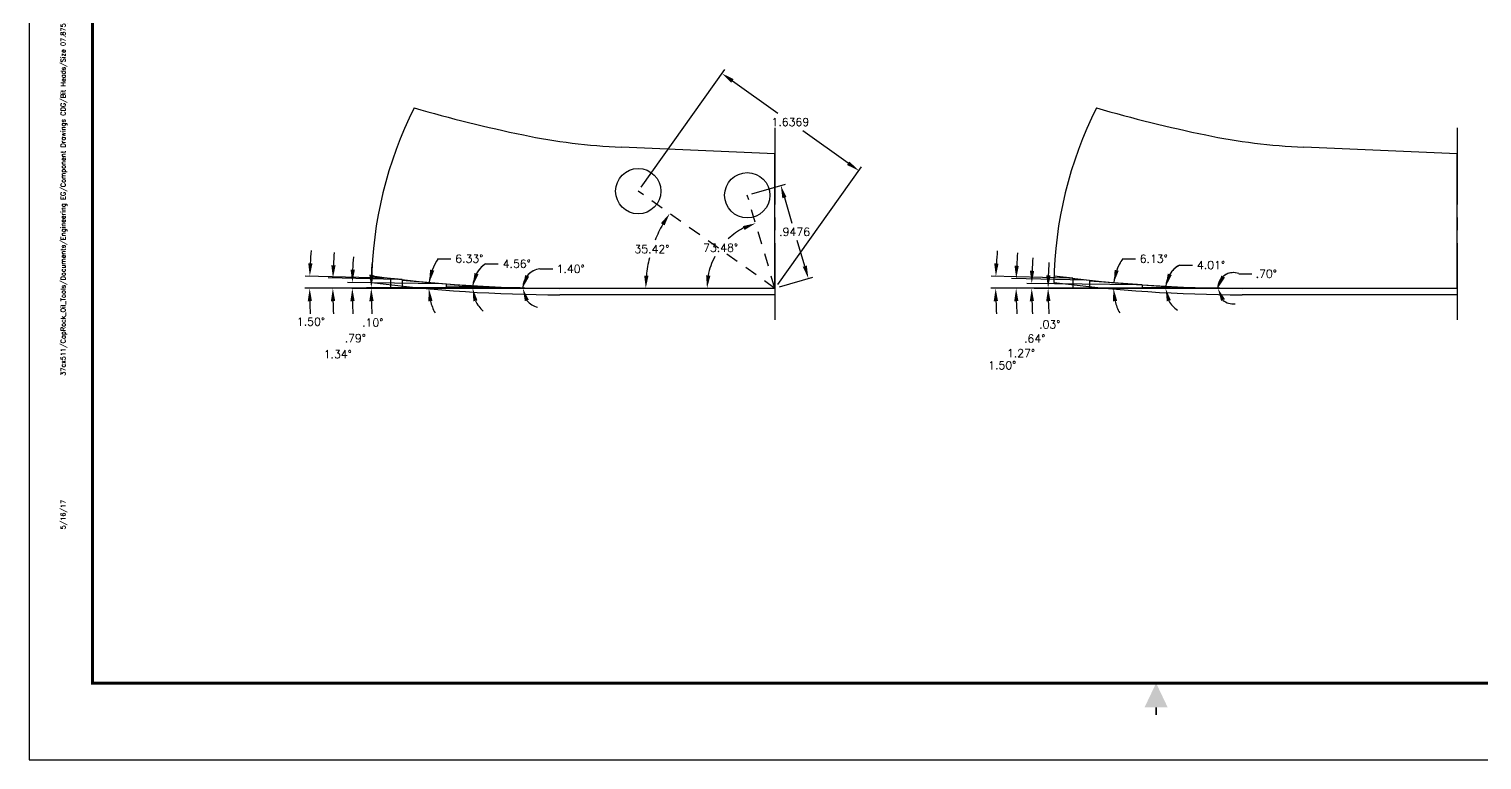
# Model space of a CAD drawing. Extents: x 86.1 to 137.7, y 40.9 to 65.7.
# Drawn here: x 86.13 to 100.31, y 40.86 to 48 of the extents above; entities that cross this region are included whole.
import ezdxf
from ezdxf.enums import TextEntityAlignment as Align

# ---------------------------------------------------------------- set-up
doc = ezdxf.new("R2010")
doc.units = 0
doc.header["$MEASUREMENT"] = 0
doc.header["$PDMODE"] = 3
doc.linetypes.add('CENTER2', pattern=[1.125, 0.75, -0.125, 0.125, -0.125])
doc.linetypes.add('HIDDEN2', pattern=[0.1875, 0.125, -0.0625])
doc.layers.get('0').update_dxf_attribs({"linetype": 'CONTINUOUS'})
doc.layers.get('Defpoints').update_dxf_attribs({"color": 10, "linetype": 'CONTINUOUS'})
doc.layers.add('Backups', color=7, linetype='CONTINUOUS', true_color=0xa88f73)
for name, color, linetype in [('CLine', 5, 'CENTER2'), ('Dim', 132, 'CONTINUOUS'), ('Title Block', 7, 'CONTINUOUS')]:
    doc.layers.add(name, color=color, linetype=linetype)
doc.styles.add('RomanS', font='romans')
doc.dimstyles.get("Standard").update_dxf_attribs({"dimtxt": 0.078125, "dimasz": 0.125, "dimexe": 0.046875, "dimexo": 0.046875, "dimgap": 0.046875, "dimtad": 0, "dimtih": 1, "dimtoh": 1, "dimdec": 4, "dimzin": 4, "dimdsep": 46, "dimtxsty": 'RomanS', "dimcen": 0.09375, "dimclre": 9, "dimazin": 1, "dimtfac": 1, "dimtdec": 4, "dimtofl": 0, "dimtmove": 0, "dimatfit": 1, "dimfxl": 1, "dimtolj": 1, "dimtzin": 0, "dimarcsym": 0})

# ---------------------------------------------------------------- blocks, each defined once
blk = doc.blocks.new('COT_cblock')
at = {"layer": 'Defpoints'}
blk.add_point((0.188, 0.188), dxfattribs=at)
at = {"layer": 'Title Block', "color": 8}
blk.add_lwpolyline([(0, 0), (22, 0), (22, 17), (0, 17)], close=True, dxfattribs=at)
at = {"layer": 'Title Block', "const_width": 0.03}
blk.add_lwpolyline([(21.38, 16.25), (0.62, 16.25), (0.62, 0.75), (21.38, 0.75)], close=True, dxfattribs=at)
at = {"layer": 'Title Block', "const_width": 0.015}
blk.add_lwpolyline([(11, 0.438), (11, 0.513)], dxfattribs=at)
at = {"layer": 'Title Block'}
blk.add_solid([(10.887, 0.513), (11.113, 0.513), (11, 0.75)], dxfattribs=at)
at = {"layer": 'Title Block', "color": 1, "style": 'RomanS', "flags": 8}
for tag, p in [('FNAME', (0.37, 3.75)), ('REVDATE', (0.37, 2.25)), ('USER', (0.37, 0.75))]:
    blk.add_attdef(tag, text='', height=0.047, rotation=90, dxfattribs=at).set_placement(p, align=Align.BOTTOM_LEFT)
at = {"layer": 'Title Block', "color": 3, "style": 'RomanS', "flags": 8}
for tag, height, p in [('DRAWN', 0.11, (16.95, 1.984)), ('TITL1', 0.125, (19.587, 1.684)), ('TITL2', 0.094, (19.587, 1.514)), ('TITL3', 0.094, (19.587, 1.374))]:
    blk.add_attdef(tag, text='', height=height, dxfattribs=at).set_placement(p, align=Align.MIDDLE_CENTER)
for tag, p in [('DDATE', (16.606, 1.672)), ('CHECK', (16.606, 1.406)), ('MATRL', (16.606, 1.149)), ('PDATE', (16.606, 0.883)), ('SCALE', (18.146, 0.855)), ('SHEET', (20.255, 0.855))]:
    blk.add_attdef(tag, text='', height=0.094, dxfattribs=at).set_placement(p, align=Align.MIDDLE_LEFT)
for tag, p in [('FSCM#', (18.587, 1.121)), ('DWG#', (20.06, 1.121)), ('REV#', (21.22, 1.121))]:
    blk.add_attdef(tag, text='', height=0.094, dxfattribs=at).set_placement(p, align=Align.TOP_CENTER)
blk = doc.blocks.new('*D50')
at = {"layer": 'Defpoints', "color": 0, "linetype": 'ByBlock', "transparency": 16777216}
for p in [(95.945, 45.468), (96.998, 45.478), (97.736, 45.468), (97.803, 45.469), (97.973, 45.468)]:
    blk.add_point(p, dxfattribs=at)
at = {"layer": 'Dim', "color": 0, "linetype": 'ByBlock', "lineweight": -2, "transparency": 16777216}
blk.add_line((97.942, 45.61), (98.067, 45.61), dxfattribs=at)
for start, end in [(69.3494, 179.3036), (82.6196, 130.9616), (228.342, 276.684)]:
    blk.add_arc((97.888, 45.468), 0.153, start, end, dxfattribs=at)
at = {"layer": 'Dim', "color": 0, "linetype": 'ByBlock', "transparency": 16777216}
for points in [[(97.807, 45.574), (97.769, 45.592), (97.736, 45.469)], [(97.768, 45.345), (97.806, 45.362), (97.736, 45.468)]]:
    blk.add_solid(points, dxfattribs=at)
at = {"layer": 'Dim', "color": 0, "linetype": 'ByBlock', "transparency": 16777216, "insert": (98.209, 45.61), "char_height": 0.0781, "attachment_point": 5, "style": 'RomanS'}
blk.add_mtext('\\A1;.70°', dxfattribs=at)
blk = doc.blocks.new('*D51')
at = {"layer": 'Defpoints', "color": 0, "linetype": 'ByBlock', "transparency": 16777216}
for p in [(96.485, 45.538), (95.945, 45.468), (96.998, 45.502), (97.228, 45.474), (97.973, 45.468)]:
    blk.add_point(p, dxfattribs=at)
at = {"layer": 'Dim', "color": 0, "linetype": 'ByBlock', "lineweight": -2, "transparency": 16777216}
blk.add_line((97.365, 45.695), (97.49, 45.695), dxfattribs=at)
at = {"layer": 'Dim', "color": 9, "linetype": 'ByBlock', "lineweight": -2, "transparency": 16777216}
blk.add_line((97.045, 45.498), (97.275, 45.482), dxfattribs=at)
at = {"layer": 'Dim', "color": 0, "linetype": 'ByBlock', "lineweight": -2, "transparency": 16777216}
for start, end in [(117.8791, 175.9893), (119.7759, 147.8826), (208.1067, 236.2134)]:
    blk.add_arc((97.485, 45.468), 0.257, start, end, dxfattribs=at)
at = {"layer": 'Dim', "color": 0, "linetype": 'ByBlock', "transparency": 16777216}
for points in [[(97.287, 45.598), (97.247, 45.611), (97.228, 45.486)], [(97.238, 45.341), (97.278, 45.351), (97.227, 45.468)]]:
    blk.add_solid(points, dxfattribs=at)
at = {"layer": 'Dim', "color": 0, "linetype": 'ByBlock', "transparency": 16777216, "insert": (97.67, 45.695), "char_height": 0.0781, "attachment_point": 5, "style": 'RomanS'}
blk.add_mtext('\\A1;4.01°', dxfattribs=at)
blk = doc.blocks.new('*D52')
at = {"layer": 'Defpoints', "color": 0, "linetype": 'ByBlock', "transparency": 16777216}
for p in [(96.322, 45.565), (96.485, 45.547), (95.945, 45.468), (96.718, 45.486), (97.973, 45.468)]:
    blk.add_point(p, dxfattribs=at)
at = {"layer": 'Dim', "color": 0, "linetype": 'ByBlock', "lineweight": -2, "transparency": 16777216}
blk.add_line((96.807, 45.756), (96.932, 45.756), dxfattribs=at)
at = {"layer": 'Dim', "color": 9, "linetype": 'ByBlock', "lineweight": -2, "transparency": 16777216}
blk.add_line((96.532, 45.542), (96.767, 45.517), dxfattribs=at)
at = {"layer": 'Dim', "color": 0, "linetype": 'ByBlock', "lineweight": -2, "transparency": 16777216}
for start, end in [(145.4508, 173.8723), (145.6702, 159.7712), (194.1011, 208.2021)]:
    blk.add_arc((97.227, 45.468), 0.509, start, end, dxfattribs=at)
at = {"layer": 'Dim', "color": 0, "linetype": 'ByBlock', "transparency": 16777216}
for points in [[(96.769, 45.639), (96.729, 45.648), (96.721, 45.522)], [(96.712, 45.341), (96.754, 45.346), (96.718, 45.468)]]:
    blk.add_solid(points, dxfattribs=at)
at = {"layer": 'Dim', "color": 0, "linetype": 'ByBlock', "transparency": 16777216, "insert": (97.111, 45.756), "char_height": 0.0781, "attachment_point": 5, "style": 'RomanS'}
blk.add_mtext('\\A1;6.13°', dxfattribs=at)
blk = doc.blocks.new('*D53')
at = {"layer": 'Defpoints', "color": 0, "linetype": 'ByBlock', "transparency": 16777216}
for p in [(89.286, 45.468), (90.204, 45.491), (90.952, 45.469), (90.973, 45.472), (91.313, 45.468)]:
    blk.add_point(p, dxfattribs=at)
at = {"layer": 'Dim', "color": 0, "linetype": 'ByBlock', "lineweight": -2, "transparency": 16777216}
blk.add_line((91.12, 45.657), (91.245, 45.657), dxfattribs=at)
for start, end in [(96.9892, 178.5991), (102.3143, 140.4567), (218.1424, 256.2849)]:
    blk.add_arc((91.143, 45.468), 0.191, start, end, dxfattribs=at)
at = {"layer": 'Dim', "color": 0, "linetype": 'ByBlock', "transparency": 16777216}
for points in [[(91.015, 45.582), (90.976, 45.597), (90.952, 45.472)], [(90.973, 45.343), (91.012, 45.356), (90.952, 45.468)]]:
    blk.add_solid(points, dxfattribs=at)
at = {"layer": 'Dim', "color": 0, "linetype": 'ByBlock', "transparency": 16777216, "insert": (91.42, 45.657), "char_height": 0.0781, "attachment_point": 5, "style": 'RomanS'}
blk.add_mtext('\\A1;1.40°', dxfattribs=at)
blk = doc.blocks.new('*D54')
at = {"layer": 'Defpoints', "color": 0, "linetype": 'ByBlock', "transparency": 16777216}
for p in [(89.777, 45.546), (89.286, 45.468), (90.205, 45.512), (90.464, 45.475), (91.313, 45.468)]:
    blk.add_point(p, dxfattribs=at)
at = {"layer": 'Dim', "color": 0, "linetype": 'ByBlock', "lineweight": -2, "transparency": 16777216}
blk.add_line((90.589, 45.708), (90.714, 45.708), dxfattribs=at)
at = {"layer": 'Dim', "color": 9, "linetype": 'ByBlock', "lineweight": -2, "transparency": 16777216}
blk.add_line((90.251, 45.508), (90.512, 45.487), dxfattribs=at)
at = {"layer": 'Dim', "color": 0, "linetype": 'ByBlock', "lineweight": -2, "transparency": 16777216}
for start, end in [(125.1801, 175.437), (126.4026, 150.9198), (204.5172, 229.0345)]:
    blk.add_arc((90.758, 45.468), 0.294, start, end, dxfattribs=at)
at = {"layer": 'Dim', "color": 0, "linetype": 'ByBlock', "transparency": 16777216}
for points in [[(90.521, 45.605), (90.481, 45.617), (90.465, 45.491)], [(90.47, 45.341), (90.511, 45.35), (90.464, 45.468)]]:
    blk.add_solid(points, dxfattribs=at)
at = {"layer": 'Dim', "color": 0, "linetype": 'ByBlock', "transparency": 16777216, "insert": (90.894, 45.708), "char_height": 0.0781, "attachment_point": 5, "style": 'RomanS'}
blk.add_mtext('\\A1;4.56°', dxfattribs=at)
blk = doc.blocks.new('*D55')
at = {"layer": 'Defpoints', "color": 0, "linetype": 'ByBlock', "transparency": 16777216}
for p in [(89.662, 45.565), (89.777, 45.553), (89.286, 45.468), (90.037, 45.486), (91.313, 45.468)]:
    blk.add_point(p, dxfattribs=at)
at = {"layer": 'Dim', "color": 0, "linetype": 'ByBlock', "lineweight": -2, "transparency": 16777216}
blk.add_line((90.127, 45.757), (90.252, 45.757), dxfattribs=at)
at = {"layer": 'Dim', "color": 9, "linetype": 'ByBlock', "lineweight": -2, "transparency": 16777216}
blk.add_line((89.824, 45.547), (90.086, 45.518), dxfattribs=at)
at = {"layer": 'Dim', "color": 0, "linetype": 'ByBlock', "lineweight": -2, "transparency": 16777216}
for start, end in [(145.1119, 173.6714), (145.3345, 159.5029), (194.1685, 208.3369)]:
    blk.add_arc((90.543, 45.468), 0.507, start, end, dxfattribs=at)
at = {"layer": 'Dim', "color": 0, "linetype": 'ByBlock', "transparency": 16777216}
for points in [[(90.089, 45.64), (90.048, 45.65), (90.039, 45.523)], [(90.031, 45.341), (90.072, 45.346), (90.036, 45.468)]]:
    blk.add_solid(points, dxfattribs=at)
at = {"layer": 'Dim', "color": 0, "linetype": 'ByBlock', "transparency": 16777216, "insert": (90.431, 45.757), "char_height": 0.0781, "attachment_point": 5, "style": 'RomanS'}
blk.add_mtext('\\A1;6.33°', dxfattribs=at)
blk = doc.blocks.new('*D67')
at = {"layer": 'Defpoints', "color": 0, "linetype": 'ByBlock', "transparency": 16777216}
for p in [(96.08, 45.469), (97.803, 45.469), (97.803, 45.468), (100.073, 45.468)]:
    blk.add_point(p, dxfattribs=at)
at = {"layer": 'Dim', "color": 9, "linetype": 'ByBlock', "lineweight": -2, "transparency": 16777216}
for p, q in [((97.757, 45.469), (96.033, 45.469)), ((97.757, 45.468), (96.033, 45.468))]:
    blk.add_line(p, q, dxfattribs=at)
at = {"layer": 'Dim', "color": 0, "linetype": 'ByBlock', "lineweight": -2, "transparency": 16777216}
for start, end in [(176.3865, 178.1802), (181.7938, 183.5875)]:
    blk.add_arc((100.073, 45.468), 3.993, start, end, dxfattribs=at)
at = {"layer": 'Dim', "color": 0, "linetype": 'ByBlock', "transparency": 16777216}
for points in [[(96.103, 45.594), (96.061, 45.595), (96.08, 45.469)], [(96.061, 45.342), (96.103, 45.343), (96.08, 45.468)]]:
    blk.add_solid(points, dxfattribs=at)
at = {"layer": 'Dim', "color": 0, "linetype": 'ByBlock', "transparency": 16777216, "insert": (96.096, 45.115), "char_height": 0.0781, "attachment_point": 5, "style": 'RomanS'}
blk.add_mtext('\\A1;.03°', dxfattribs=at)
blk = doc.blocks.new('*D68')
at = {"layer": 'Defpoints', "color": 0, "linetype": 'ByBlock', "transparency": 16777216}
for p in [(95.92, 45.498), (96.998, 45.502), (96.998, 45.468), (100.073, 45.468)]:
    blk.add_point(p, dxfattribs=at)
at = {"layer": 'Dim', "color": 9, "linetype": 'ByBlock', "lineweight": -2, "transparency": 16777216}
for p, q in [((96.951, 45.502), (95.873, 45.514)), ((96.951, 45.468), (95.873, 45.468))]:
    blk.add_line(p, q, dxfattribs=at)
at = {"layer": 'Dim', "color": 0, "linetype": 'ByBlock', "lineweight": -2, "transparency": 16777216}
for start, end in [(175.9151, 177.6395), (181.7245, 183.4489)]:
    blk.add_arc((100.073, 45.468), 4.153, start, end, dxfattribs=at)
at = {"layer": 'Dim', "color": 0, "linetype": 'ByBlock', "transparency": 16777216}
for points in [[(95.944, 45.638), (95.902, 45.639), (95.92, 45.514)], [(95.901, 45.342), (95.942, 45.343), (95.92, 45.468)]]:
    blk.add_solid(points, dxfattribs=at)
at = {"layer": 'Dim', "color": 0, "linetype": 'ByBlock', "transparency": 16777216, "insert": (95.949, 44.977), "char_height": 0.0781, "attachment_point": 5, "style": 'RomanS'}
blk.add_mtext('\\A1;.64°', dxfattribs=at)
blk = doc.blocks.new('*D69')
at = {"layer": 'Defpoints', "color": 0, "linetype": 'ByBlock', "transparency": 16777216}
for p in [(95.768, 45.531), (96.485, 45.547), (96.484, 45.468), (100.073, 45.468)]:
    blk.add_point(p, dxfattribs=at)
at = {"layer": 'Dim', "color": 9, "linetype": 'ByBlock', "lineweight": -2, "transparency": 16777216}
for p, q in [((96.438, 45.548), (95.722, 45.564)), ((96.437, 45.468), (95.721, 45.468))]:
    blk.add_line(p, q, dxfattribs=at)
at = {"layer": 'Dim', "color": 0, "linetype": 'ByBlock', "lineweight": -2, "transparency": 16777216}
for start, end in [(175.4013, 177.0649), (181.6636, 183.3272)]:
    blk.add_arc((100.073, 45.468), 4.305, start, end, dxfattribs=at)
at = {"layer": 'Dim', "color": 0, "linetype": 'ByBlock', "transparency": 16777216}
for points in [[(95.794, 45.687), (95.752, 45.689), (95.769, 45.563)], [(95.749, 45.342), (95.79, 45.343), (95.768, 45.468)]]:
    blk.add_solid(points, dxfattribs=at)
at = {"layer": 'Dim', "color": 0, "linetype": 'ByBlock', "transparency": 16777216, "insert": (95.815, 44.834), "char_height": 0.0781, "attachment_point": 5, "style": 'RomanS'}
blk.add_mtext('\\A1;1.27°', dxfattribs=at)
blk = doc.blocks.new('*D70')
at = {"layer": 'Defpoints', "color": 0, "linetype": 'ByBlock', "transparency": 16777216}
for p in [(95.569, 45.546), (96.322, 45.566), (96.321, 45.468), (100.073, 45.468)]:
    blk.add_point(p, dxfattribs=at)
at = {"layer": 'Dim', "color": 9, "linetype": 'ByBlock', "lineweight": -2, "transparency": 16777216}
for p, q in [((96.275, 45.567), (95.523, 45.587)), ((96.274, 45.468), (95.522, 45.468))]:
    blk.add_line(p, q, dxfattribs=at)
at = {"layer": 'Dim', "color": 0, "linetype": 'ByBlock', "lineweight": -2, "transparency": 16777216}
for start, end in [(175.3214, 176.9114), (181.59, 183.18)]:
    blk.add_arc((100.073, 45.468), 4.504, start, end, dxfattribs=at)
at = {"layer": 'Dim', "color": 0, "linetype": 'ByBlock', "transparency": 16777216}
for points in [[(95.596, 45.709), (95.554, 45.711), (95.57, 45.585)], [(95.549, 45.342), (95.591, 45.343), (95.568, 45.468)]]:
    blk.add_solid(points, dxfattribs=at)
at = {"layer": 'Dim', "color": 0, "linetype": 'ByBlock', "transparency": 16777216, "insert": (95.632, 44.716), "char_height": 0.0781, "attachment_point": 5, "style": 'RomanS'}
blk.add_mtext('\\A1;1.50°', dxfattribs=at)
blk = doc.blocks.new('*D71')
at = {"layer": 'Defpoints', "color": 0, "linetype": 'ByBlock', "transparency": 16777216}
for p in [(89.474, 45.472), (90.973, 45.472), (90.973, 45.468), (93.413, 45.468)]:
    blk.add_point(p, dxfattribs=at)
at = {"layer": 'Dim', "color": 9, "linetype": 'ByBlock', "lineweight": -2, "transparency": 16777216}
for p, q in [((90.926, 45.472), (89.427, 45.474)), ((90.926, 45.468), (89.427, 45.468))]:
    blk.add_line(p, q, dxfattribs=at)
at = {"layer": 'Dim', "color": 0, "linetype": 'ByBlock', "lineweight": -2, "transparency": 16777216}
for start, end in [(176.2661, 178.0842), (181.818, 183.6361)]:
    blk.add_arc((93.413, 45.468), 3.94, start, end, dxfattribs=at)
at = {"layer": 'Dim', "color": 0, "linetype": 'ByBlock', "transparency": 16777216}
for points in [[(89.497, 45.599), (89.455, 45.6), (89.474, 45.474)], [(89.455, 45.342), (89.497, 45.343), (89.474, 45.468)]]:
    blk.add_solid(points, dxfattribs=at)
at = {"layer": 'Dim', "color": 0, "linetype": 'ByBlock', "transparency": 16777216, "insert": (89.488, 45.133), "char_height": 0.0781, "attachment_point": 5, "style": 'RomanS'}
blk.add_mtext('\\A1;.10°', dxfattribs=at)
blk = doc.blocks.new('*D72')
at = {"layer": 'Defpoints', "color": 0, "linetype": 'ByBlock', "transparency": 16777216}
for p in [(89.289, 45.505), (90.204, 45.468), (90.205, 45.512), (93.413, 45.468)]:
    blk.add_point(p, dxfattribs=at)
at = {"layer": 'Dim', "color": 9, "linetype": 'ByBlock', "lineweight": -2, "transparency": 16777216}
for p, q in [((90.158, 45.512), (89.242, 45.525)), ((90.158, 45.468), (89.242, 45.468))]:
    blk.add_line(p, q, dxfattribs=at)
at = {"layer": 'Dim', "color": 0, "linetype": 'ByBlock', "lineweight": -2, "transparency": 16777216}
for start, end in [(175.7384, 177.4748), (181.7365, 183.4729)]:
    blk.add_arc((93.413, 45.468), 4.125, start, end, dxfattribs=at)
at = {"layer": 'Dim', "color": 0, "linetype": 'ByBlock', "transparency": 16777216}
for points in [[(89.314, 45.649), (89.272, 45.65), (89.289, 45.524)], [(89.27, 45.342), (89.312, 45.343), (89.289, 45.468)]]:
    blk.add_solid(points, dxfattribs=at)
at = {"layer": 'Dim', "color": 0, "linetype": 'ByBlock', "transparency": 16777216, "insert": (89.318, 44.981), "char_height": 0.0781, "attachment_point": 5, "style": 'RomanS'}
blk.add_mtext('\\A1;.79°', dxfattribs=at)
blk = doc.blocks.new('*D73')
at = {"layer": 'Defpoints', "color": 0, "linetype": 'ByBlock', "transparency": 16777216}
for p in [(89.099, 45.535), (89.777, 45.553), (89.776, 45.468), (93.413, 45.468)]:
    blk.add_point(p, dxfattribs=at)
at = {"layer": 'Dim', "color": 9, "linetype": 'ByBlock', "lineweight": -2, "transparency": 16777216}
for p, q in [((89.73, 45.554), (89.053, 45.569)), ((89.729, 45.468), (89.052, 45.468))]:
    blk.add_line(p, q, dxfattribs=at)
at = {"layer": 'Dim', "color": 0, "linetype": 'ByBlock', "lineweight": -2, "transparency": 16777216}
for start, end in [(175.342, 177.002), (181.66, 183.32)]:
    blk.add_arc((93.413, 45.468), 4.315, start, end, dxfattribs=at)
at = {"layer": 'Dim', "color": 0, "linetype": 'ByBlock', "transparency": 16777216}
for points in [[(89.126, 45.692), (89.084, 45.694), (89.1, 45.568)], [(89.08, 45.342), (89.122, 45.343), (89.099, 45.468)]]:
    blk.add_solid(points, dxfattribs=at)
at = {"layer": 'Dim', "color": 0, "linetype": 'ByBlock', "transparency": 16777216, "insert": (89.147, 44.824), "char_height": 0.0781, "attachment_point": 5, "style": 'RomanS'}
blk.add_mtext('\\A1;1.34°', dxfattribs=at)
blk = doc.blocks.new('*D74')
at = {"layer": 'Defpoints', "color": 0, "linetype": 'ByBlock', "transparency": 16777216}
for p in [(88.874, 45.547), (89.663, 45.566), (89.661, 45.468), (93.413, 45.468)]:
    blk.add_point(p, dxfattribs=at)
at = {"layer": 'Dim', "color": 9, "linetype": 'ByBlock', "lineweight": -2, "transparency": 16777216}
for p, q in [((89.616, 45.567), (88.828, 45.588)), ((89.614, 45.468), (88.826, 45.468))]:
    blk.add_line(p, q, dxfattribs=at)
at = {"layer": 'Dim', "color": 0, "linetype": 'ByBlock', "lineweight": -2, "transparency": 16777216}
for start, end in [(175.3467, 176.9241), (181.5773, 183.1547)]:
    blk.add_arc((93.413, 45.468), 4.541, start, end, dxfattribs=at)
at = {"layer": 'Dim', "color": 0, "linetype": 'ByBlock', "transparency": 16777216}
for points in [[(88.9, 45.71), (88.859, 45.712), (88.874, 45.586)], [(88.854, 45.342), (88.895, 45.343), (88.873, 45.468)]]:
    blk.add_solid(points, dxfattribs=at)
at = {"layer": 'Dim', "color": 0, "linetype": 'ByBlock', "transparency": 16777216, "insert": (88.885, 45.142), "char_height": 0.0781, "attachment_point": 5, "style": 'RomanS'}
blk.add_mtext('\\A1;1.50°', dxfattribs=at)
blk = doc.blocks.new('*D133')
at = {"layer": 'Backups', "color": 0, "linetype": 'ByBlock', "lineweight": -2, "transparency": 16777216}
for start, end in [(150.2643, 158.1376), (166.3482, 174.3157)]:
    blk.add_arc((93.413, 45.468), 1.26, start, end, dxfattribs=at)
at = {"layer": 'Backups', "color": 0, "linetype": 'ByBlock', "transparency": 16777216}
for points in [[(92.301, 46.104), (92.337, 46.082), (92.386, 46.198)], [(92.18, 45.591), (92.138, 45.593), (92.153, 45.468)]]:
    blk.add_solid(points, dxfattribs=at)
at = {"layer": 'Defpoints', "color": 0, "linetype": 'ByBlock', "transparency": 16777216}
for p in [(92.08, 46.416), (92.259, 45.972), (91.313, 45.468), (93.413, 45.468), (93.413, 45.468)]:
    blk.add_point(p, dxfattribs=at)
at = {"layer": 'Backups', "color": 0, "linetype": 'ByBlock', "transparency": 16777216, "insert": (92.213, 45.851), "char_height": 0.0781, "attachment_point": 5, "style": 'RomanS'}
blk.add_mtext('\\A1;35.42°', dxfattribs=at)
blk = doc.blocks.new('*D134')
at = {"layer": 'Backups', "color": 0, "linetype": 'ByBlock', "lineweight": -2, "transparency": 16777216}
for start, end in [(117.3463, 133.2896), (152.0648, 169.1737)]:
    blk.add_arc((93.413, 45.468), 0.663, start, end, dxfattribs=at)
at = {"layer": 'Backups', "color": 0, "linetype": 'ByBlock', "transparency": 16777216}
for points in [[(93.101, 46.075), (93.117, 46.037), (93.225, 46.103)], [(92.784, 45.59), (92.742, 45.594), (92.751, 45.468)]]:
    blk.add_solid(points, dxfattribs=at)
at = {"layer": 'Defpoints', "color": 0, "linetype": 'ByBlock', "transparency": 16777216}
for p in [(93.144, 46.376), (92.979, 45.967), (91.313, 45.468), (93.413, 45.468), (93.413, 45.468)]:
    blk.add_point(p, dxfattribs=at)
at = {"layer": 'Backups', "color": 0, "linetype": 'ByBlock', "transparency": 16777216, "insert": (92.883, 45.864), "char_height": 0.0781, "attachment_point": 5, "style": 'RomanS'}
blk.add_mtext('\\A1;73.48°', dxfattribs=at)
blk = doc.blocks.new('*D143')
at = {"layer": 'Backups', "color": 9, "linetype": 'ByBlock', "lineweight": -2, "transparency": 16777216}
for p, q in [((93.189, 46.389), (93.516, 46.486)), ((93.458, 45.481), (93.785, 45.578))]:
    blk.add_line(p, q, dxfattribs=at)
at = {"layer": 'Backups', "color": 0, "linetype": 'ByBlock', "lineweight": -2, "transparency": 16777216}
for p, q in [((93.506, 46.353), (93.58, 46.105)), ((93.705, 45.684), (93.631, 45.933))]:
    blk.add_line(p, q, dxfattribs=at)
at = {"layer": 'Backups', "color": 0, "linetype": 'ByBlock', "transparency": 16777216}
for points in [[(93.526, 46.359), (93.486, 46.347), (93.471, 46.473)], [(93.725, 45.69), (93.685, 45.678), (93.74, 45.565)]]:
    blk.add_solid(points, dxfattribs=at)
at = {"layer": 'Defpoints', "color": 0, "linetype": 'ByBlock', "transparency": 16777216}
for p in [(93.144, 46.376), (93.471, 46.473), (93.413, 45.468)]:
    blk.add_point(p, dxfattribs=at)
at = {"layer": 'Backups', "color": 0, "linetype": 'ByBlock', "transparency": 16777216, "insert": (93.606, 46.019), "char_height": 0.0781, "attachment_point": 5, "style": 'RomanS'}
blk.add_mtext('\\A1;.9476', dxfattribs=at)
blk = doc.blocks.new('*D144')
at = {"layer": 'Backups', "color": 9, "linetype": 'ByBlock', "lineweight": -2, "transparency": 16777216}
for p, q in [((92.107, 46.454), (92.924, 47.604)), ((93.441, 45.506), (94.258, 46.655))]:
    blk.add_line(p, q, dxfattribs=at)
at = {"layer": 'Backups', "color": 0, "linetype": 'ByBlock', "lineweight": -2, "transparency": 16777216}
for p, q in [((92.999, 47.493), (93.443, 47.177)), ((94.129, 46.689), (93.685, 47.005))]:
    blk.add_line(p, q, dxfattribs=at)
at = {"layer": 'Backups', "color": 0, "linetype": 'ByBlock', "transparency": 16777216}
for points in [[(93.011, 47.51), (92.987, 47.476), (92.897, 47.565)], [(94.141, 46.706), (94.117, 46.672), (94.231, 46.617)]]:
    blk.add_solid(points, dxfattribs=at)
at = {"layer": 'Defpoints', "color": 0, "linetype": 'ByBlock', "transparency": 16777216}
for p in [(92.897, 47.565), (92.08, 46.416), (93.413, 45.468)]:
    blk.add_point(p, dxfattribs=at)
at = {"layer": 'Backups', "color": 0, "linetype": 'ByBlock', "transparency": 16777216, "insert": (93.564, 47.091), "char_height": 0.0781, "attachment_point": 5, "style": 'RomanS'}
blk.add_mtext('\\A1;1.6369', dxfattribs=at)

msp = doc.modelspace()

# ---------------------------------------------------------------- linework, layer by layer
at = {"linetype": 'ByBlock'}
for p, q in [((93.4135, 46.78009), (91.91492, 46.84552)), ((100.07288, 46.78009), (98.57431, 46.84552)), ((93.4135, 45.46759), (93.4135, 46.78009)), ((100.07288, 45.46759), (100.07288, 46.78009)), ((93.4135, 45.40509), (91.3135, 45.40509)), ((93.4135, 45.46759), (93.4135, 45.40509)), ((100.07288, 45.40509), (97.97288, 45.40509)), ((100.07288, 45.46759), (100.07288, 45.40509))]:
    msp.add_line(p, q, dxfattribs=at)
for centre, radius, start, end in [((93.4135, 45.46759), 3.9375, 153.413653, 179.147958), ((93.80031, 60.6733), 14, 253.791108, 258.29), ((100.07288, 45.46759), 3.9375, 153.413653, 179.147958), ((100.45969, 60.6733), 14, 253.791108, 258.29), ((92.17664, 52.83981), 6, 258.29, 267.5), ((98.83603, 52.83981), 6, 258.29, 267.5), ((91.3135, 59.40509), 14, 262.459966, 270), ((97.97288, 59.40509), 14, 262.459966, 270)]:
    msp.add_arc(centre, radius, start, end, dxfattribs=at)
at = {"layer": 'Backups', "linetype": 'HIDDEN2'}
for q in [(92.07954, 46.41628), (93.14405, 46.37607)]:
    msp.add_line((93.4135, 45.46759), q, dxfattribs=at)
at = {"layer": 'Backups', "linetype": 'ByBlock'}
for centre in [(92.07954, 46.41628), (93.14405, 46.37607)]:
    msp.add_circle(centre, 0.221, dxfattribs=at)
at = {"layer": 'CLine'}
for p, q in [((93.4135, 47.03442), (93.4135, 45.15942)), ((100.07288, 47.03442), (100.07288, 45.15942))]:
    msp.add_line(p, q, dxfattribs=at)
at = {"layer": 'Defpoints', "linetype": 'ByBlock'}
for p, q in [((91.3135, 45.46759), (89.28578, 45.46759)), ((93.4135, 45.46759), (91.3135, 45.46759)), ((97.97288, 45.46759), (95.94517, 45.46759)), ((100.07288, 45.46759), (97.97288, 45.46759))]:
    msp.add_line(p, q, dxfattribs=at)
for centre in [(91.3135, 59.40509), (97.97288, 59.40509)]:
    msp.add_arc(centre, 13.9375, 262.459966, 270, dxfattribs=at)
at = {"layer": 'Dim', "linetype": 'ByBlock'}
for p, q in [((89.47783, 45.58775), (89.66251, 45.56572)), ((89.77716, 45.55252), (89.6625, 45.56524)), ((89.77701, 45.54589), (90.20471, 45.51176)), ((96.3219, 45.56572), (96.13722, 45.58775)), ((96.32187, 45.56475), (96.48512, 45.54722)), ((96.99804, 45.50172), (96.48492, 45.5377)), ((90.20448, 45.49054), (90.97276, 45.47175)), ((96.99787, 45.47841), (97.80348, 45.46862))]:
    msp.add_line(p, q, dxfattribs=at)
for centre, radius, start in [((93.4135, 45.46759), 3.75227, 178.501414), ((93.4135, 45.46759), 3.63733, 178.661981), ((100.07288, 45.46759), 3.75227, 178.501414), ((100.07288, 45.46759), 3.58865, 178.728483), ((93.4135, 45.46759), 3.20909, 179.211273), ((93.4135, 45.46759), 2.44073, 179.902214), ((100.07288, 45.46759), 3.07503, 179.363989), ((100.07288, 45.46759), 2.2694, 179.974008)]:
    msp.add_arc(centre, radius, start, 180, dxfattribs=at)

# ---------------------------------------------------------------- block references
ref = msp.add_blockref('COT_cblock', (86.13411, 40.86395))
ref.add_attrib('REVDATE', '5/16/17', dxfattribs={"layer": 'Title Block', "color": 1, "height": 0.047, "rotation": 90, "style": 'RomanS', "flags": 8}).set_placement((86.50411, 43.11395), align=Align.BOTTOM_LEFT)
ref.add_attrib('FNAME', '37cx511/CapRock_Oil_Tools/Documents/Engineering EG/Component Drawings CDG/Bit Heads/Size 07.875/Blade 5/CDG-38772r1.dwg', dxfattribs={"layer": 'Title Block', "color": 1, "height": 0.047, "rotation": 90, "style": 'RomanS', "flags": 8}).set_placement((86.50411, 44.61395), align=Align.BOTTOM_LEFT)

# ---------------------------------------------------------------- dimensions: what is measured, and where the dimension line sits
at = {"layer": 'Backups', "linetype": 'ByBlock'}
for p2, distance, picture, middle in [((92.07954, 46.41628), -1.41009, '*D144', (93.56376, 47.09105)), ((93.14405, 46.37607), -0.34082, '*D143', (93.60553, 46.01874))]:
    dim = msp.add_aligned_dim(p1=(93.4135, 45.46759), p2=p2, distance=distance, dimstyle='Standard', dxfattribs=at)
    dim.commit()
    dim.dimension.update_dxf_attribs({"geometry": picture, "text_midpoint": middle})
for base, line2, picture, middle in [((92.25857, 45.97248), ((93.4135, 45.46759), (92.07954, 46.41628)), '*D133', (92.21277, 45.85102)), ((92.97873, 45.9675), ((93.4135, 45.46759), (93.14405, 46.37607)), '*D134', (92.88258, 45.8639))]:
    dim = msp.add_angular_dim_2l(base=base, line1=((93.4135, 45.46759), (91.3135, 45.46759)), line2=line2, dimstyle='Standard', dxfattribs=at)
    dim.commit()
    dim.dimension.update_dxf_attribs({"geometry": picture, "text_midpoint": middle})
at = {"layer": 'Dim', "linetype": 'ByBlock'}
for base, center, p1, p2, picture, middle in [((88.87352, 45.54676), (93.4135, 45.46759), (89.66251, 45.56572), (89.66123, 45.46759), '*D74', (88.88454, 45.14178)), ((89.09946, 45.53476), (93.4135, 45.46759), (89.77716, 45.55252), (89.77617, 45.46759), '*D73', (89.1472, 44.82407)), ((95.56908, 45.54613), (100.07288, 45.46759), (96.3219, 45.56572), (96.32061, 45.46759), '*D70', (95.63153, 44.71605)), ((95.76811, 45.53128), (100.07288, 45.46759), (96.48512, 45.54722), (96.48424, 45.46759), '*D69', (95.81457, 44.83363)), ((89.28902, 45.50544), (93.4135, 45.46759), (90.20471, 45.51176), (90.2044, 45.46759), '*D72', (89.3177, 44.98062)), ((89.47393, 45.47207), (93.4135, 45.46759), (90.97276, 45.47175), (90.97276, 45.46759), '*D71', (89.48819, 45.13257)), ((95.91966, 45.49832), (100.07288, 45.46759), (96.99804, 45.50172), (96.99785, 45.46759), '*D68', (95.94859, 44.97733)), ((96.08003, 45.46879), (100.07288, 45.46759), (97.80348, 45.46862), (97.80348, 45.46759), '*D67', (96.09567, 45.11451))]:
    dim = msp.add_angular_dim_3p(base=base, center=center, p1=p1, p2=p2, dimstyle='Standard', dxfattribs=at)
    dim.commit()
    dim.dimension.update_dxf_attribs({"geometry": picture, "text_midpoint": middle, "dimtype": 165})
for base, line1, line2, picture, middle in [((90.03655, 45.48624), ((89.77716, 45.55252), (89.6625, 45.56524)), ((91.3135, 45.46759), (89.28578, 45.46759)), '*D55', (90.43123, 45.75745)), ((96.71801, 45.48574), ((96.32187, 45.56475), (96.48512, 45.54722)), ((97.97288, 45.46759), (95.94517, 45.46759)), '*D52', (97.11143, 45.75635)), ((90.46396, 45.4754), ((89.77701, 45.54589), (90.20471, 45.51176)), ((91.3135, 45.46759), (89.28578, 45.46759)), '*D54', (90.89443, 45.70818)), ((90.95183, 45.46915), ((90.20448, 45.49054), (90.97276, 45.47175)), ((91.3135, 45.46759), (89.28578, 45.46759)), '*D53', (91.42005, 45.65745)), ((97.22755, 45.47359), ((96.99804, 45.50172), (96.48492, 45.5377)), ((97.97288, 45.46759), (95.94517, 45.46759)), '*D51', (97.67031, 45.6951)), ((97.73554, 45.46821), ((96.99787, 45.47841), (97.80348, 45.46862)), ((97.97288, 45.46759), (95.94517, 45.46759)), '*D50', (98.20875, 45.61042))]:
    dim = msp.add_angular_dim_2l(base=base, line1=line1, line2=line2, dimstyle='Standard', dxfattribs=at)
    dim.commit()
    dim.dimension.update_dxf_attribs({"geometry": picture, "text_midpoint": middle})

doc.saveas('drawing.dxf')
